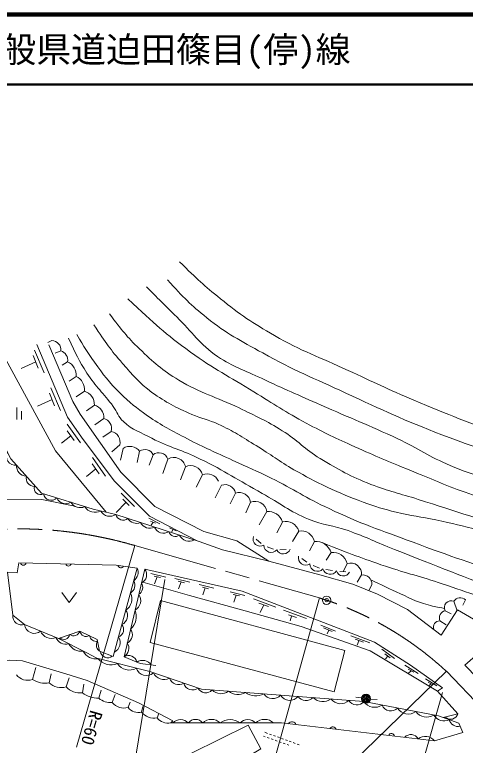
# Model space of a CAD drawing. Units: millimetres, scale not verified. Extents: x 40000 to 680000, y 20000 to 380000.
# Drawn here: x 223659 to 288151, y 275408 to 380000 of the extents above; entities that cross this region are included whole.
import ezdxf
from ezdxf.enums import TextEntityAlignment as Align

# ---------------------------------------------------------------- set-up
doc = ezdxf.new("R2010")
doc.units = ezdxf.units.MM
doc.header["$LTSCALE"] = 1000
doc.header["$PDMODE"] = 32
doc.header["$PDSIZE"] = 500
doc.linetypes.add('CHAIN', pattern=[18.5, 12, -1.5, 3.5, -1.5])
for name, color, linetype, lineweight in [('M-BGD', 7, 'Continuous', 13), ('M-BMK', 2, 'CHAIN', 13), ('M-BMK-SRVR', 3, 'Continuous', 13), ('M-STR-HTXT', 7, 'Continuous', 13), ('M-TTL', 2, 'Continuous', 140), ('M-TTL-LINE', 7, 'Continuous', 50)]:
    doc.layers.add(name, color=color, linetype=linetype, lineweight=lineweight)
doc.layers.add('M-TTL-TXT', color=7, linetype='Continuous')
doc.styles.add('ＭＳ ゴシック', font='')
doc.styles.get('ＭＳ ゴシック').set_extended_font_data('MS Gothic')

msp = doc.modelspace()

# ---------------------------------------------------------------- linework, layer by layer
at = {"layer": 'M-BGD'}
for p, q in [((228970, 333361), (228395, 333056)), ((226494, 331978), (227871, 328744)), ((230261, 331876), (229459, 331521)), ((226302, 331226), (227038, 329401)), ((226676, 330297), (224588, 329353)), ((231242, 330302), (230477, 329825)), ((232466, 328214), (231462, 327525)), ((228836, 326579), (230213, 323345)), ((228644, 325827), (229380, 324001)), ((233644, 326105), (232455, 325283)), ((229019, 324898), (226931, 323953)), ((223963, 322036), (223963, 323786)), ((224663, 322036), (224663, 323261)), ((235072, 324103), (233938, 323315)), ((236400, 322191), (235125, 321280)), ((231199, 321376), (233073, 318718)), ((231183, 320447), (232160, 319022)), ((237493, 320355), (236302, 319510)), ((231678, 319725), (230351, 318670)), ((238689, 318405), (237590, 317429)), ((239173, 317920), (238807, 316228)), ((241547, 317496), (241208, 315892)), ((243468, 316997), (242890, 315524)), ((234786, 316620), (236659, 313962)), ((245568, 316385), (244859, 314307)), ((235265, 314970), (233937, 313914)), ((234770, 315692), (235747, 314267)), ((248094, 315274), (247389, 313410)), ((250553, 314144), (249630, 312385)), ((253270, 312647), (252361, 310818)), ((238894, 311492), (240797, 309580)), ((255257, 311508), (254517, 309989)), ((239579, 310190), (238179, 308751)), ((239130, 310625), (240034, 309750)), ((257421, 310197), (256750, 308680)), ((259729, 308906), (258624, 306966)), ((242880, 307908), (244415, 307126)), ((243096, 307514), (243811, 307193)), ((243467, 307348), (243202, 306910)), ((245835, 306542), (246777, 306093)), ((261970, 307380), (261157, 305816)), ((246282, 306329), (246135, 305966)), ((264306, 306090), (263408, 304611)), ((258224, 304919), (258918, 304322)), ((266557, 304593), (265857, 303236)), ((259777, 303832), (260707, 303493)), ((261609, 303388), (262524, 303442)), ((268940, 302997), (268249, 301898)), ((264739, 302133), (265481, 301616)), ((271219, 301443), (270692, 300335)), ((266358, 301151), (267296, 300780)), ((268207, 300570), (269144, 300441)), ((270209, 300308), (271064, 300231)), ((243160, 300029), (245276, 299497)), ((243631, 299650), (244520, 299422)), ((244053, 299541), (243683, 298538)), ((246591, 299293), (248707, 298762)), ((273310, 299795), (272661, 298782)), ((247062, 298914), (247951, 298686)), ((247484, 298806), (247114, 297803)), ((250048, 298446), (252164, 297914)), ((274770, 298410), (274327, 297566)), ((230422, 297277), (231472, 295877)), ((231472, 295877), (232522, 297277)), ((250519, 298066), (251408, 297838)), ((250941, 297958), (250571, 296955)), ((254480, 297399), (256596, 296867)), ((254951, 297019), (255841, 296791)), ((255374, 296911), (255003, 295908)), ((257814, 296378), (261044, 295182)), ((286503, 296026), (286958, 294656)), ((288151, 296224), (287777, 295465)), ((258601, 295780), (259964, 295309)), ((259328, 295529), (258789, 294412)), ((262141, 294772), (265437, 293575)), ((262823, 294092), (263980, 293727)), ((263292, 293906), (263100, 293248)), ((285241, 294679), (286129, 294250)), ((284487, 293238), (285385, 292686)), ((267448, 292632), (269559, 291774)), ((267830, 292251), (269077, 291713)), ((268601, 291919), (268384, 291376)), ((271739, 291067), (274480, 290087)), ((272370, 290596), (273557, 290163)), ((272924, 290394), (272653, 289767)), ((276190, 289157), (277994, 287832)), ((276616, 288498), (277388, 287954)), ((277051, 288191), (276722, 287796)), ((279482, 286911), (281377, 285681)), ((226213, 284850), (226712, 286547)), ((228606, 284362), (228904, 285667)), ((279948, 286329), (280779, 285886)), ((280388, 286095), (280009, 285736)), ((231037, 283785), (231441, 285080)), ((282463, 284916), (284048, 283914)), ((233353, 282943), (233580, 284194)), ((282834, 284479), (283505, 284085)), ((283232, 284246), (283034, 284002)), ((235691, 282145), (236029, 283327)), ((237631, 281563), (238057, 282684)), ((239890, 280862), (240187, 281583)), ((273322, 282194), (272490, 282295)), ((274460, 282041), (275536, 281978)), ((241826, 280178), (242024, 280971)), ((244036, 279337), (244286, 279965)), ((245991, 278633), (246297, 278901)), ((245991, 278633), (261852, 278614)), ((259446, 277283), (259860, 277133)), ((259253, 276749), (259529, 276649)), ((259811, 276547), (260093, 276444)), ((260142, 277031), (260424, 276929)), ((260375, 276342), (260657, 276240)), ((260706, 276826), (260988, 276724)), ((260940, 276138), (261222, 276035)), ((261270, 276622), (261552, 276520)), ((261834, 276417), (262116, 276315)), ((262398, 276213), (262680, 276111)), ((261504, 275933), (261786, 275831)), ((262068, 275729), (262350, 275626)), ((262632, 275524), (262914, 275422)), ((262963, 276008), (263245, 275906)), ((263527, 275804), (263809, 275702)), ((264091, 275599), (264373, 275497))]:
    msp.add_line(p, q, dxfattribs=at)
for points in [[(214487, 333539), (223118, 316426), (227490, 311511), (234903, 309205), (238137, 308453), (250048, 304596)], [(249767, 304687), (242951, 308223), (237930, 313211), (233466, 319199), (231207, 322384), (226852, 332809)], [(228566, 332731), (232008, 324629), (233017, 322836), (238848, 314502), (243720, 309603), (250750, 306033), (255468, 304662), (260031, 301764)], [(221781, 331766), (229511, 317585), (236734, 308779)], [(209958, 307207), (218098, 309805), (220569, 310642), (227567, 310622), (232294, 309623)], [(250048, 304596), (253409, 303375), (260031, 301764)], [(260031, 301764), (267337, 299822), (272060, 298477), (275567, 297068), (279890, 294842), (284709, 291192)], [(242266, 300627), (239312, 288071), (241617, 287126), (243859, 286822)], [(242266, 300627), (248829, 299146), (256210, 297465), (275135, 290159)], [(241982, 298763), (248657, 296883), (256632, 294659), (264655, 292405), (274550, 288963), (284141, 283150)], [(284709, 291192), (287047, 294794), (291370, 292280), (289974, 288537), (288085, 286872)], [(229914, 290719), (233999, 288632), (235414, 287872)], [(284141, 283150), (284878, 283631), (280298, 286897), (275135, 290159)], [(189232, 264594), (191948, 265491), (194900, 267741), (199287, 271968), (201961, 275538), (206028, 280277), (209375, 282839), (212673, 285481), (214418, 286378), (217620, 287387), (222984, 287627), (224777, 287499), (230974, 285673), (234016, 284697), (241365, 281510), (246297, 278901)], [(261852, 278614), (283736, 276083), (287764, 277253), (287220, 278587), (284308, 279621), (273638, 281690), (250392, 283459), (243000, 285964), (235414, 287872)], [(288085, 286872), (297255, 277428), (301202, 274842), (306156, 272937), (318363, 269686), (330739, 266675), (341419, 264114), (346318, 263217), (356053, 262929), (363515, 263217), (372625, 263553), (381031, 263953), (389316, 265260), (389938, 266541), (390607, 266220), (389844, 264488), (380661, 263244), (375029, 263018), (364268, 262502), (364235, 263244)], [(284141, 283150), (287076, 279927), (284968, 279387)], [(248961, 274307), (257095, 278326), (258904, 274900), (255525, 272898), (259250, 265921)]]:
    msp.add_lwpolyline(points, dxfattribs=at)
for points in [[(222650, 300179), (224007, 300112), (224249, 301520), (238188, 301191), (241202, 300777), (237780, 288108), (235792, 288899), (235491, 290585), (232995, 291771), (229914, 290719), (225093, 292730), (223411, 294027)], [(243039, 290123), (244543, 296128), (270892, 289005), (269376, 283071)]]:
    msp.add_lwpolyline(points, close=True, dxfattribs=at)
for radius in [650, 520, 390, 260, 130, 20]:
    msp.add_circle((273939, 282093), radius, dxfattribs=at)
for centre, radius, start, end in [((228943, 332033), 1328, 353.1914, 88.81618), ((229878, 330544), 1386, 349.94157, 73.924), ((230416, 328415), 2060, 354.41259, 66.35893), ((231572, 326332), 2084, 353.74217, 64.58399), ((233098, 324204), 1977, 357.06488, 73.97986), ((234641, 322386), 1770, 353.6783, 75.88794), ((236038, 320733), 1503, 345.43463, 76.05981), ((237148, 318801), 1591, 345.58078, 77.47966), ((240133, 316438), 1766, 36.82292, 122.92774), ((223780, 316813), 1300, 152.82602, 276.31774), ((242312, 316493), 1262, 23.55863, 127.31398), ((244309, 315973), 1325, 18.09062, 129.4087), ((246436, 314931), 1693, 11.69529, 120.84439), ((225438, 315444), 1516, 177.08154, 266.20871), ((248853, 313686), 1760, 15.06926, 115.54762), ((226501, 313661), 1195, 166.94876, 269.89908), ((251196, 312440), 1821, 26.04262, 110.6815), ((253769, 311216), 1516, 11.09369, 109.24125), ((227369, 312221), 903, 164.22534, 297.4328), ((228882, 311596), 1111, 189.18182, 316.26521), ((230970, 311402), 1408, 204.05393, 301.3931), ((255803, 309967), 1634, 8.06601, 109.52372), ((233047, 310986), 1556, 210.3057, 295.14133), ((258067, 308643), 1682, 8.98881, 112.58477), ((235186, 310506), 1746, 212.15425, 297.22271), ((237291, 309692), 1500, 209.48048, 304.32322), ((259903, 306752), 2161, 16.89613, 94.6198), ((239180, 308721), 1077, 194.41638, 309.70089), ((241095, 308602), 1418, 210.06021, 294.05705), ((242991, 307954), 1467, 206.11856, 297.9987), ((244979, 307181), 1401, 201.9189, 302.19837), ((262463, 305514), 1931, 17.37474, 104.79104), ((246643, 306259), 955, 195.99655, 308.12071), ((248634, 306181), 1554, 205.65233, 298.46493), ((264647, 304161), 1958, 12.7177, 100.01288), ((258802, 304960), 1033, 159.40724, 300.14971), ((266758, 302315), 2286, 17.35323, 95.03074), ((260356, 304054), 1035, 179.28394, 321.76227), ((262103, 303832), 1024, 204.13217, 341.21197), ((265313, 302264), 1056, 167.09081, 303.48196), ((269269, 301031), 1993, 11.92058, 99.50566), ((224913, 301596), 401, 191.9586, 345.33971), ((231357, 301466), 399, 195.17188, 342.12643), ((266976, 301399), 1080, 180.9013, 316.57958), ((271695, 299896), 1618, 356.41355, 107.08985), ((238875, 301298), 461, 197.87609, 326.46576), ((239847, 300178), 1482, 305.93493, 23.83199), ((241275, 299824), 1276, 294.49637, 39.02617), ((268802, 300976), 1089, 197.02102, 326.24633), ((270678, 300679), 1019, 197.64064, 332.44815), ((273460, 298491), 1312, 356.47629, 96.55854), ((239559, 298342), 1320, 300.96546, 28.80146), ((240820, 298032), 1169, 300.82605, 32.69649), ((238534, 296366), 1902, 303.42085, 26.34607), ((240131, 296135), 1567, 298.79827, 34.72427), ((286121, 295119), 984, 67.16802, 206.55387), ((287405, 295470), 1060, 45.32489, 148.36065), ((224645, 293888), 1241, 173.55375, 291.151), ((238332, 294004), 1471, 297.96195, 31.80497), ((238641, 293856), 2421, 311.54817, 21.97437), ((285541, 293605), 1115, 105.60067, 199.19137), ((284516, 292299), 939, 91.74874, 197.52622), ((226471, 292817), 1382, 183.59957, 311.11665), ((238103, 291998), 1158, 292.20386, 37.56306), ((239193, 291259), 1314, 296.82048, 36.70206), ((228895, 292318), 1609, 199.65952, 295.0567), ((230974, 291372), 1488, 200.12994, 287.31167), ((230691, 291428), 856, 228.20458, 349.51204), ((232085, 292046), 950, 234.48876, 343.22786), ((233886, 291888), 898, 187.4688, 301.67167), ((235360, 291322), 1022, 191.20071, 280.10917), ((237174, 290122), 1585, 299.32772, 30.4392), ((233163, 290836), 1958, 206.86625, 278.99774), ((236338, 289740), 985, 144.22248, 245.07921), ((238493, 289327), 1499, 303.08553, 30.43701), ((235264, 289787), 2001, 206.23937, 280.38753), ((236968, 289007), 1057, 188.72235, 307.86223), ((237434, 289208), 2280, 217.50906, 294.2478), ((239981, 287121), 1163, 10.27249, 125.1675), ((240075, 288209), 2019, 212.35773, 299.39913), ((241963, 286010), 1562, 35.00466, 122.44275), ((242506, 286908), 1511, 197.64835, 312.12883), ((245044, 286517), 1690, 205.56053, 297.01205), ((225526, 286799), 2066, 218.42304, 289.39533), ((228022, 287615), 3304, 236.79474, 280.17759), ((247125, 285508), 1404, 200.71051, 301.86206), ((230321, 286176), 2496, 226.60758, 286.67569), ((232994, 285562), 2644, 222.23653, 277.79725), ((249110, 284611), 1278, 193.39055, 309.18203), ((251002, 284128), 1198, 205.08576, 319.11422), ((235704, 286008), 3863, 232.50997, 269.80744), ((253197, 284616), 1811, 224.61854, 306.6764), ((255612, 284757), 2077, 230.09505, 301.19989), ((258171, 285113), 2598, 235.19832, 296.09662), ((260586, 283632), 1531, 213.78339, 317.51156), ((263033, 283388), 1537, 210.92967, 320.36528), ((265359, 283244), 1416, 216.22256, 315.07238), ((237383, 284257), 2706, 231.30675, 275.26923), ((239251, 282792), 2034, 217.21188, 288.33273), ((267767, 283650), 1988, 225.00227, 306.29268), ((270293, 283052), 1682, 216.68294, 314.61201), ((272613, 282530), 1324, 210.63583, 320.65911), ((275176, 282695), 1838, 213.13101, 304.92451), ((241352, 281918), 1803, 215.82639, 285.23301), ((277480, 281686), 1346, 201.69024, 316.36528), ((279983, 281655), 1773, 210.44265, 307.61287), ((243616, 281558), 2260, 217.63503, 280.69823), ((245586, 280576), 1985, 218.63788, 281.76437), ((282591, 281301), 1853, 214.53777, 303.51775), ((285112, 280661), 1750, 211.13551, 294.92677), ((286040, 280220), 1076, 224.5041, 344.2258), ((247405, 277605), 1498, 43.17188, 136.6934), ((249530, 277828), 1307, 37.702, 142.16328), ((251820, 277309), 1821, 46.26249, 133.6028), ((254493, 276831), 2284, 51.62712, 128.23816), ((257023, 277606), 1506, 42.25848, 137.6068), ((259427, 277243), 1886, 46.73357, 133.13171), ((263355, 278151), 625, 20.83293, 145.97073), ((287079, 279385), 1268, 194.19266, 284.47476), ((269195, 277550), 503, 18.5218, 148.28185), ((277579, 276675), 434, 9.36047, 157.44318), ((280357, 275783), 1177, 29.095, 137.70866), ((282416, 274971), 1726, 40.11869, 126.68496)]:
    msp.add_arc(centre, radius, start, end, dxfattribs=at)
for points, knots in [([(247247, 344634), (249870, 342041), (250695, 341268), (253098, 339338), (255948, 337049), (257662, 335890), (260832, 334070), (264786, 331800), (267243, 330986), (271383, 329074), (275043, 327385), (277073, 326392), (280782, 324815), (285819, 322675), (288702, 321624), (293801, 319636), (299362, 317467), (302569, 316485), (308091, 314219), (315090, 311347), (318810, 309275), (325729, 306217), (329122, 304717), (330859, 303403), (334439, 302433), (340163, 300883), (343476, 300350), (349366, 299659), (353456, 299180), (355849, 298572), (359903, 299295), (361279, 299540), (361854, 299613), (363387, 300111)], [0, 0, 0, 0, 1, 1, 1, 2, 2, 2, 3, 3, 3, 4, 4, 4, 5, 5, 5, 6, 6, 6, 7, 7, 7, 8, 8, 8, 9, 9, 9, 10, 10, 10, 11, 11, 11, 11]), ([(245509, 342060), (247928, 339401), (248774, 338542), (251155, 336614), (254027, 334288), (255937, 333379), (259160, 331570), (263657, 329045), (266374, 328003), (271052, 325832), (276361, 323368), (279334, 321967), (284795, 319863), (294114, 316273), (299666, 315144), (308903, 311349), (311812, 310154), (313214, 309002), (316029, 307601), (321218, 305018), (324056, 303409), (329402, 301169), (334649, 298970), (337569, 297551), (343099, 296218), (346322, 295440), (348206, 295248), (351521, 295153), (354864, 295057), (356779, 294848), (360081, 295385), (362209, 295730), (363481, 296070), (365264, 297282), (366155, 297888), (366541, 298168), (367392, 299040)], [0, 0, 0, 0, 1, 1, 1, 2, 2, 2, 3, 3, 3, 4, 4, 4, 5, 5, 5, 6, 6, 6, 7, 7, 7, 8, 8, 8, 9, 9, 9, 10, 10, 10, 11, 11, 11, 12, 12, 12, 12]), ([(242535, 341015), (244629, 338931), (245163, 338403), (246858, 336740), (249127, 334513), (250060, 332842), (252703, 331074), (254976, 329553), (256494, 329116), (258964, 327943), (262269, 326373), (264166, 325591), (267511, 324105), (271788, 322206), (274245, 321278), (278480, 319288), (281462, 317886), (282961, 316740), (285993, 315450), (289507, 313954), (291636, 313536), (295247, 312292), (300969, 310322), (304253, 309427), (309883, 307208), (315297, 305074), (318369, 303920), (323534, 301238), (325979, 299969), (327074, 298742), (329595, 297629), (331723, 296690), (332607, 296423), (335241, 295732)], [0, 0, 0, 0, 1, 1, 1, 2, 2, 2, 3, 3, 3, 4, 4, 4, 5, 5, 5, 6, 6, 6, 7, 7, 7, 8, 8, 8, 9, 9, 9, 10, 10, 10, 11, 11, 11, 11]), ([(239847, 339344), (243867, 335594), (245097, 334410), (248824, 331709), (252215, 329252), (254333, 328198), (257901, 326006), (260807, 324220), (262395, 323148), (265394, 321523), (268040, 320089), (269586, 319404), (272327, 318160), (275379, 316775), (277122, 316074), (280221, 314798), (283288, 313535), (284978, 312753), (288098, 311628), (293918, 309528), (297319, 308766), (303153, 306705), (307521, 305161), (309977, 304299), (314215, 302428), (317779, 300855), (319631, 299668), (323145, 297986), (327675, 295819), (330075, 294256), (334806, 292572), (338370, 291303), (340472, 290857), (344199, 290212), (346909, 289744), (348467, 289763), (351211, 289581), (354365, 289372), (356151, 288871), (359295, 289200), (362309, 289515), (364004, 289945), (366835, 291024), (369830, 292164), (371334, 293253), (373967, 295079), (377797, 297737), (378983, 299314), (382568, 303354)], [0, 0, 0, 0, 1, 1, 1, 2, 2, 2, 3, 3, 3, 4, 4, 4, 5, 5, 5, 6, 6, 6, 7, 7, 7, 8, 8, 8, 9, 9, 9, 10, 10, 10, 11, 11, 11, 12, 12, 12, 13, 13, 13, 14, 14, 14, 15, 15, 15, 16, 16, 16, 16]), ([(237214, 337163), (239054, 334748), (239673, 333965), (241517, 332166), (243533, 330199), (244753, 329138), (247162, 327677), (250329, 325757), (252445, 325331), (255769, 323698), (258219, 322494), (259644, 321897), (261956, 320445), (264178, 319050), (265132, 317837), (267373, 316471), (270093, 314814), (271669, 313919), (274640, 312769), (277221, 311771), (278756, 311467), (281391, 310619), (287171, 308759), (290427, 307772), (296171, 305801), (300733, 304236), (303319, 303423), (307766, 301555), (311606, 299942), (313644, 298785), (317423, 297037), (321138, 295318), (323176, 294257), (326956, 292687), (330099, 291381), (331845, 290583), (335100, 289587), (339230, 288322), (341561, 287578), (345826, 286889), (349175, 286348), (351088, 286235), (354479, 286149), (357848, 286063), (359769, 286152), (363085, 286750), (364967, 287090), (365985, 287462), (367805, 288046), (370358, 288864), (372007, 288897), (374283, 290313), (376056, 291416), (376837, 292349), (378309, 293830), (380045, 295576), (380795, 296759), (382381, 298642), (385035, 301793), (385860, 302794), (389137, 306740)], [0, 0, 0, 0, 1, 1, 1, 2, 2, 2, 3, 3, 3, 4, 4, 4, 5, 5, 5, 6, 6, 6, 7, 7, 7, 8, 8, 8, 9, 9, 9, 10, 10, 10, 11, 11, 11, 12, 12, 12, 13, 13, 13, 14, 14, 14, 15, 15, 15, 16, 16, 16, 17, 17, 17, 18, 18, 18, 19, 19, 19, 20, 20, 20, 20]), ([(234998, 335582), (236789, 332929), (237330, 332082), (239112, 330074), (240642, 328351), (241429, 327261), (243307, 325927), (245382, 324454), (246681, 323803), (249007, 322773), (250451, 322134), (251363, 322029), (252802, 321380), (255024, 320379), (256144, 319565), (258230, 318306), (260370, 317013), (261460, 316112), (263626, 314863), (265446, 313814), (266492, 313267), (268397, 312382), (270372, 311464), (271487, 310955), (273537, 310220), (275357, 309567), (276394, 309238), (278271, 308773), (280460, 308231), (281738, 308164), (283941, 307680), (286334, 307156), (287683, 306879), (290032, 306185), (292146, 305560), (293287, 305070), (295332, 304247), (298491, 302976), (300199, 302115), (303278, 300659), (305511, 299604), (306721, 298928), (308930, 297825), (311263, 296660), (312559, 295986), (314906, 294853), (317569, 293567), (319080, 292888), (321772, 291664), (325789, 289839), (327943, 288576), (332088, 287064), (334970, 286013), (336647, 285605), (339601, 284778), (342628, 283930), (344282, 283238), (347385, 282736), (350078, 282301), (351626, 282235), (354354, 282274), (357117, 282312), (358662, 282520), (361403, 282872), (364006, 283207), (365497, 283314), (368018, 284043), (370157, 284661), (371383, 285057), (373298, 286193), (375341, 287405), (376402, 288252), (378143, 289868), (379473, 291101), (380054, 291955), (381274, 293297), (382777, 294952), (383577, 295917), (385111, 297544), (387149, 299704), (388438, 300775), (390419, 302988), (392797, 305642), (393527, 306664), (396108, 310119)], [0, 0, 0, 0, 1, 1, 1, 2, 2, 2, 3, 3, 3, 4, 4, 4, 5, 5, 5, 6, 6, 6, 7, 7, 7, 8, 8, 8, 9, 9, 9, 10, 10, 10, 11, 11, 11, 12, 12, 12, 13, 13, 13, 14, 14, 14, 15, 15, 15, 16, 16, 16, 17, 17, 17, 18, 18, 18, 19, 19, 19, 20, 20, 20, 21, 21, 21, 22, 22, 22, 23, 23, 23, 24, 24, 24, 25, 25, 25, 26, 26, 26, 27, 27, 27, 28, 28, 28, 28]), ([(231363, 333691), (232444, 331321), (232808, 330552), (234000, 328696), (235281, 326702), (236347, 325837), (237757, 323933), (238367, 323108), (238468, 322446), (239226, 321755), (240594, 320510), (241672, 320219), (243309, 319360), (245911, 317994), (247587, 317692), (250223, 316393), (253771, 314644), (255621, 313403), (259078, 311480), (261670, 310037), (262976, 308928), (265711, 307778), (267833, 306886), (269203, 306914), (271373, 306145), (274002, 305213), (275395, 304482), (277987, 303450), (284271, 300949), (287818, 299616), (294120, 297160), (298135, 295594), (300431, 294831), (304400, 293153), (309211, 291119), (311733, 289588), (316540, 287546), (322220, 285133), (324215, 284463), (331320, 281966)], [0, 0, 0, 0, 1, 1, 1, 2, 2, 2, 3, 3, 3, 4, 4, 4, 5, 5, 5, 6, 6, 6, 7, 7, 7, 8, 8, 8, 9, 9, 9, 10, 10, 10, 11, 11, 11, 12, 12, 12, 13, 13, 13, 13]), ([(232549, 334224), (233669, 332308), (234020, 331741), (235095, 330238), (236389, 328427), (237136, 327404), (238729, 325850), (240160, 324455), (241027, 323725), (242668, 322584), (244779, 321116), (246094, 320490), (248370, 319292), (250870, 317977), (252344, 317386), (254902, 316189), (257035, 315191), (258264, 314705), (260373, 313658), (263645, 312034), (265340, 310854), (268641, 309290), (273215, 307123), (275929, 306242), (280671, 304472), (286134, 302434), (289237, 301409), (294771, 299573), (298435, 298357), (300607, 298018), (304189, 296578), (307890, 295091), (309716, 293719), (313288, 291946), (317179, 290014), (319282, 288756), (323289, 287079), (325790, 286032), (327206, 285464), (329794, 284656), (334159, 283295), (336615, 282526), (341087, 281572), (344628, 280817), (346626, 280425), (350222, 280007), (354069, 279561), (356232, 279298), (360103, 279191), (362123, 279135), (363272, 279034), (365275, 279300), (367501, 279595), (368770, 279812), (370882, 280579), (373590, 281563), (375188, 282120), (377496, 283845), (379182, 285106), (379951, 286036), (381388, 287574), (383619, 289961), (384692, 291456), (386778, 293971), (389295, 297006), (390708, 298705), (393174, 301783), (394055, 302882), (394553, 303493), (395406, 304614), (396503, 306053), (397037, 306920), (398155, 308343), (400633, 311494), (401761, 312431), (405205, 315801)], [0, 0, 0, 0, 1, 1, 1, 2, 2, 2, 3, 3, 3, 4, 4, 4, 5, 5, 5, 6, 6, 6, 7, 7, 7, 8, 8, 8, 9, 9, 9, 10, 10, 10, 11, 11, 11, 12, 12, 12, 13, 13, 13, 14, 14, 14, 15, 15, 15, 16, 16, 16, 17, 17, 17, 18, 18, 18, 19, 19, 19, 20, 20, 20, 21, 21, 21, 22, 22, 22, 23, 23, 23, 24, 24, 24, 25, 25, 25, 25]), ([(267644, 304423), (271964, 302730), (273138, 302257), (276724, 301051), (279874, 299991), (281703, 299600), (284853, 298540), (288838, 297200), (291074, 296438), (294951, 294811), (298411, 293359), (300238, 292297), (303607, 290647), (307032, 288969), (308865, 287851), (312344, 286292), (316323, 284509), (318601, 283616), (322688, 282100), (325957, 280887), (327797, 280225), (331126, 279187), (335537, 277812), (338008, 277017), (342503, 275948), (346715, 274946), (349093, 274395), (353391, 273880), (356370, 273522), (358067, 273586), (361067, 273607), (363379, 273624), (364677, 273720), (366974, 273988), (369021, 274227), (370236, 274183), (372173, 274887), (374436, 275709), (375559, 276543), (377562, 277881), (379469, 279154), (380410, 280049), (382162, 281528), (383667, 282799), (384634, 283392), (385951, 284857), (389862, 289209), (391473, 292128), (395012, 296787), (397266, 299754), (398382, 301533), (400783, 304381), (403025, 307042), (404204, 308615), (406689, 311050), (407631, 311973), (408277, 312362), (409357, 313119), (413768, 316211), (416546, 317487), (421325, 319973), (424859, 321811), (426933, 322665), (430634, 324137), (433505, 325279), (435155, 325825), (438119, 326696), (443804, 328365), (447130, 328771), (452951, 329875), (455751, 330406), (457325, 330722), (460164, 330964), (463555, 331252), (465472, 331084), (468875, 331100), (474829, 331128), (478164, 330922), (484117, 330991), (488435, 331041), (490851, 331186), (495168, 331263), (499867, 331348), (502522, 330864), (507199, 331318), (508609, 331455), (509382, 331668), (510765, 331971), (512213, 332289), (512699, 332429), (514440, 332924)], [0, 0, 0, 0, 1, 1, 1, 2, 2, 2, 3, 3, 3, 4, 4, 4, 5, 5, 5, 6, 6, 6, 7, 7, 7, 8, 8, 8, 9, 9, 9, 10, 10, 10, 11, 11, 11, 12, 12, 12, 13, 13, 13, 14, 14, 14, 15, 15, 15, 16, 16, 16, 17, 17, 17, 18, 18, 18, 19, 19, 19, 20, 20, 20, 21, 21, 21, 22, 22, 22, 23, 23, 23, 24, 24, 24, 25, 25, 25, 26, 26, 26, 27, 27, 27, 28, 28, 28, 29, 29, 29, 30, 30, 30, 30]), ([(274614, 299117), (276332, 298264), (276802, 298040), (278228, 297400), (280007, 296603), (280959, 295999), (282844, 295505), (283732, 295272), (284070, 295180), (285142, 295016)], [0, 0, 0, 0, 1, 1, 1, 2, 2, 2, 3, 3, 3, 3])]:
    msp.add_open_spline(points, degree=3, knots=knots, dxfattribs=at)
msp.add_point((273939, 282093), dxfattribs=at)
at = {"layer": 'M-BMK'}
for p, q in [((240862, 304010), (267295, 296509)), ((285428, 286011), (291683, 279498))]:
    msp.add_line(p, q, dxfattribs=at)
for centre, radius, start, end in [((224202, 247173), 59228, 73.66353, 103.96942), ((285455, 351352), 57771, 251.67924, 252.72241), ((253150, 251185), 47484, 47.17441, 71.39826)]:
    msp.add_arc(centre, radius, start, end, dxfattribs=at)
at = {"layer": 'M-BMK-SRVR'}
msp.add_circle((268297, 296188), 600, dxfattribs=at)
msp.add_point((268297, 296188), dxfattribs=at)
at = {"layer": 'M-STR-HTXT'}
for p, q in [((240862, 304010), (232524, 275140)), ((245153, 299134), (236651, 247336)), ((267295, 296509), (259153, 267413)), ((285428, 286011), (263484, 264741)), ((284872, 282985), (272893, 240464))]:
    msp.add_line(p, q, dxfattribs=at)
at = {"layer": 'M-TTL'}
msp.add_line((680000, 380000), (40000, 380000), dxfattribs=at)
at = {"layer": 'M-TTL-LINE'}
msp.add_line((40000, 370000), (680000, 370000), dxfattribs=at)

# ---------------------------------------------------------------- texts
at = {"layer": 'M-STR-HTXT', "style": 'ＭＳ ゴシック'}
msp.add_text('R=60', height=1833, rotation=253.891, dxfattribs=at).set_placement((234707, 277909), align=Align.MIDDLE_CENTER)
at = {"layer": 'M-TTL-TXT', "style": 'ＭＳ ゴシック'}
msp.add_text('一般県道迫田篠目(停)線', height=3666, dxfattribs=at).set_placement((216734, 375000), align=Align.MIDDLE_LEFT)

doc.saveas('drawing.dxf')
